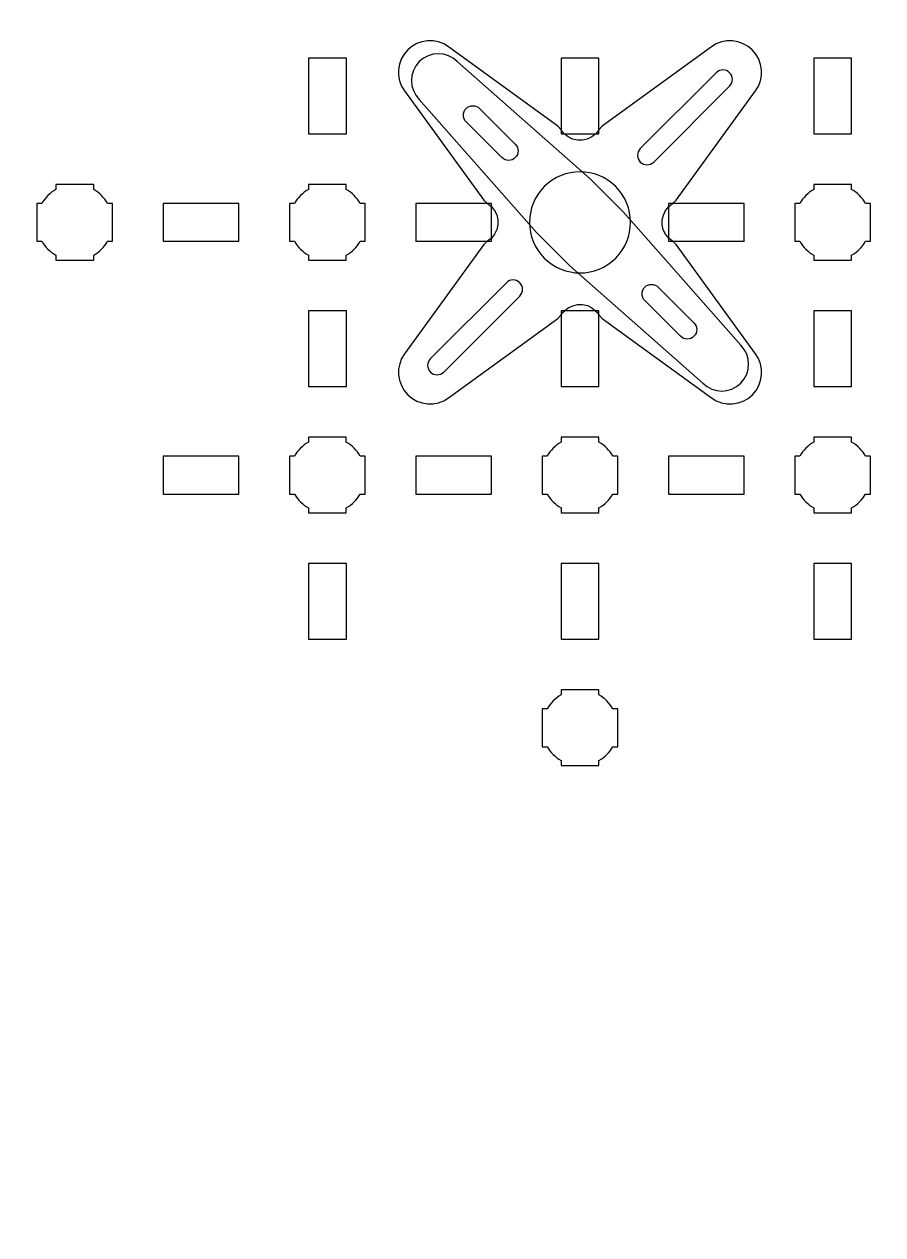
# Model space of a CAD drawing. Extents: x -592 to 382, y -405 to 108.
# Drawn here: x 81 to 149, y -228.6 to -132.8 of the extents above; entities that cross this region are included whole.
import ezdxf

# ---------------------------------------------------------------- set-up
doc = ezdxf.new("R2010")
doc.units = 0
doc.header["$MEASUREMENT"] = 0
doc.layers.add('LAYER_1', color=7, linetype='CONTINUOUS')

msp = doc.modelspace()

# ---------------------------------------------------------------- linework, layer by layer
at = {"layer": 'LAYER_1'}
msp.add_ellipse((125.0001, -148.4999), major_axis=(0, 256.5), ratio=1, dxfattribs=at)
at = {"layer": 'LAYER_1', "color": 5}
for points, knots in [([(114.5873, -134.5977), (114.5873, -134.5977), (123.2467, -140.8934), (123.2467, -140.8934), (123.2467, -140.8934), (123.2467, -140.8934), (123.5156, -141.1735), (123.5156, -141.1735), (123.5156, -141.1735), (123.5156, -141.1735), (123.7564, -141.4816), (123.7564, -141.4816), (123.7564, -141.4816), (123.7564, -141.4816), (124.0589, -141.728), (124.0589, -141.728), (124.0589, -141.728), (124.0589, -141.728), (124.4117, -141.9016), (124.4117, -141.9016), (124.4117, -141.9016), (124.4117, -141.9016), (124.8039, -141.9913), (124.8039, -141.9913), (124.8039, -141.9913), (124.8039, -141.9913), (125.196, -141.9912), (125.196, -141.9912), (125.196, -141.9912), (125.196, -141.9912), (125.5768, -141.9016), (125.5768, -141.9016), (125.5768, -141.9016), (125.5768, -141.9016), (125.9353, -141.7335), (125.9353, -141.7335), (125.9353, -141.7335), (125.9353, -141.7335), (126.2434, -141.4815), (126.2434, -141.4815), (126.2434, -141.4815), (126.2434, -141.4815), (126.4841, -141.1735), (126.4841, -141.1735), (126.4841, -141.1735), (126.4841, -141.1735), (126.7474, -140.8878), (126.7474, -140.8878), (126.7474, -140.8878), (126.7474, -140.8878), (135.4069, -134.6033), (135.4069, -134.6033), (135.4069, -134.6033), (135.4069, -134.6033), (135.7822, -134.3736), (135.7822, -134.3736), (135.7822, -134.3736), (135.7822, -134.3736), (136.191, -134.2225), (136.191, -134.2225), (136.191, -134.2225), (136.191, -134.2225), (136.6224, -134.1384), (136.6224, -134.1384), (136.6224, -134.1384), (136.6224, -134.1384), (137.0648, -134.1328), (137.0648, -134.1328), (137.0648, -134.1328), (137.0648, -134.1328), (137.5017, -134.2112), (137.5017, -134.2112), (137.5017, -134.2112), (137.5017, -134.2112), (137.9162, -134.3569), (137.9162, -134.3569), (137.9162, -134.3569), (137.9162, -134.3569), (138.3026, -134.5753), (138.3026, -134.5753), (138.3026, -134.5753), (138.3026, -134.5753), (138.6387, -134.8553), (138.6387, -134.8553), (138.6387, -134.8553), (138.6387, -134.8553), (138.9244, -135.197), (138.9244, -135.197), (138.9244, -135.197), (138.9244, -135.197), (139.1428, -135.5835), (139.1428, -135.5835), (139.1428, -135.5835), (139.1428, -135.5835), (139.2885, -135.9979), (139.2885, -135.9979), (139.2885, -135.9979), (139.2885, -135.9979), (139.3613, -136.4293), (139.3613, -136.4293), (139.3613, -136.4293), (139.3613, -136.4293), (139.3557, -136.8717), (139.3557, -136.8717), (139.3557, -136.8717), (139.3557, -136.8717), (139.2772, -137.3087), (139.2772, -137.3087), (139.2772, -137.3087), (139.2772, -137.3087), (139.1261, -137.7175), (139.1261, -137.7175), (139.1261, -137.7175), (139.1261, -137.7175), (138.8964, -138.0928), (138.8964, -138.0928), (138.8964, -138.0928), (138.8964, -138.0928), (132.6063, -146.7467), (132.6063, -146.7467), (132.6063, -146.7467), (132.6063, -146.7467), (132.3261, -147.0155), (132.3261, -147.0155), (132.3261, -147.0155), (132.3261, -147.0155), (132.0182, -147.2563), (132.0182, -147.2563), (132.0182, -147.2563), (132.0182, -147.2563), (131.7662, -147.5644), (131.7662, -147.5644), (131.7662, -147.5644), (131.7662, -147.5644), (131.5981, -147.9229), (131.5981, -147.9229), (131.5981, -147.9229), (131.5981, -147.9229), (131.5085, -148.3036), (131.5085, -148.3036), (131.5085, -148.3036), (131.5085, -148.3036), (131.5084, -148.6958), (131.5084, -148.6958), (131.5084, -148.6958), (131.5084, -148.6958), (131.5924, -149.0823), (131.5924, -149.0823), (131.5924, -149.0823), (131.5924, -149.0823), (131.7661, -149.4352), (131.7661, -149.4352), (131.7661, -149.4352), (131.7661, -149.4352), (132.0181, -149.7433), (132.0181, -149.7433), (132.0181, -149.7433), (132.0181, -149.7433), (132.3262, -149.9841), (132.3262, -149.9841), (132.3262, -149.9841), (132.3262, -149.9841), (132.6063, -150.2529), (132.6063, -150.2529), (132.6063, -150.2529), (132.6063, -150.2529), (138.8963, -158.9067), (138.8963, -158.9067), (138.8963, -158.9067), (138.8963, -158.9067), (139.1259, -159.2819), (139.1259, -159.2819), (139.1259, -159.2819), (139.1259, -159.2819), (139.2828, -159.6963), (139.2828, -159.6963), (139.2828, -159.6963), (139.2828, -159.6963), (139.3611, -160.1333), (139.3611, -160.1333), (139.3611, -160.1333), (139.3611, -160.1333), (139.3667, -160.5757), (139.3667, -160.5757), (139.3667, -160.5757), (139.3667, -160.5757), (139.294, -161.007), (139.294, -161.007), (139.294, -161.007), (139.294, -161.007), (139.1483, -161.4215), (139.1483, -161.4215), (139.1483, -161.4215), (139.1483, -161.4215), (138.9299, -161.808), (138.9299, -161.808), (138.9299, -161.808), (138.9299, -161.808), (138.6499, -162.1441), (138.6499, -162.1441), (138.6499, -162.1441), (138.6499, -162.1441), (138.3082, -162.4297), (138.3082, -162.4297), (138.3082, -162.4297), (138.3082, -162.4297), (137.9216, -162.6482), (137.9216, -162.6482), (137.9216, -162.6482), (137.9216, -162.6482), (137.5071, -162.7939), (137.5071, -162.7939), (137.5071, -162.7939), (137.5071, -162.7939), (137.0759, -162.8666), (137.0759, -162.8666), (137.0759, -162.8666), (137.0759, -162.8666), (136.6334, -162.861), (136.6334, -162.861), (136.6334, -162.861), (136.6334, -162.861), (136.1965, -162.7827), (136.1965, -162.7827), (136.1965, -162.7827), (136.1965, -162.7827), (135.782, -162.6258), (135.782, -162.6258), (135.782, -162.6258), (135.782, -162.6258), (135.4068, -162.3962), (135.4068, -162.3962), (135.4068, -162.3962), (135.4068, -162.3962), (126.7531, -156.1061), (126.7531, -156.1061), (126.7531, -156.1061), (126.7531, -156.1061), (126.4842, -155.8261), (126.4842, -155.8261), (126.4842, -155.8261), (126.4842, -155.8261), (126.2434, -155.518), (126.2434, -155.518), (126.2434, -155.518), (126.2434, -155.518), (125.9353, -155.266), (125.9353, -155.266), (125.9353, -155.266), (125.9353, -155.266), (125.5824, -155.0923), (125.5824, -155.0923), (125.5824, -155.0923), (125.5824, -155.0923), (125.1959, -155.0083), (125.1959, -155.0083), (125.1959, -155.0083), (125.1959, -155.0083), (124.8038, -155.0083), (124.8038, -155.0083), (124.8038, -155.0083), (124.8038, -155.0083), (124.423, -155.098), (124.423, -155.098), (124.423, -155.098), (124.423, -155.098), (124.0645, -155.266), (124.0645, -155.266), (124.0645, -155.266), (124.0645, -155.266), (123.7564, -155.5181), (123.7564, -155.5181), (123.7564, -155.5181), (123.7564, -155.5181), (123.5156, -155.8261), (123.5156, -155.8261), (123.5156, -155.8261), (123.5156, -155.8261), (123.2524, -156.1006), (123.2524, -156.1006), (123.2524, -156.1006), (123.2524, -156.1006), (114.593, -162.3962), (114.593, -162.3962), (114.593, -162.3962), (114.593, -162.3962), (114.2178, -162.6258), (114.2178, -162.6258), (114.2178, -162.6258), (114.2178, -162.6258), (113.8088, -162.7771), (113.8088, -162.7771), (113.8088, -162.7771), (113.8088, -162.7771), (113.3719, -162.8554), (113.3719, -162.8554), (113.3719, -162.8554), (113.3719, -162.8554), (112.9295, -162.8611), (112.9295, -162.8611), (112.9295, -162.8611), (112.9295, -162.8611), (112.4982, -162.7883), (112.4982, -162.7883), (112.4982, -162.7883), (112.4982, -162.7883), (112.0838, -162.6426), (112.0838, -162.6426), (112.0838, -162.6426), (112.0838, -162.6426), (111.6972, -162.4242), (111.6972, -162.4242), (111.6972, -162.4242), (111.6972, -162.4242), (111.3555, -162.1385), (111.3555, -162.1385), (111.3555, -162.1385), (111.3555, -162.1385), (111.0755, -161.8024), (111.0755, -161.8024), (111.0755, -161.8024), (111.0755, -161.8024), (110.8572, -161.416), (110.8572, -161.416), (110.8572, -161.416), (110.8572, -161.416), (110.7114, -161.0015), (110.7114, -161.0015), (110.7114, -161.0015), (110.7114, -161.0015), (110.633, -160.5646), (110.633, -160.5646), (110.633, -160.5646), (110.633, -160.5646), (110.6386, -160.1221), (110.6386, -160.1221), (110.6386, -160.1221), (110.6386, -160.1221), (110.7226, -159.6909), (110.7226, -159.6909), (110.7226, -159.6909), (110.7226, -159.6909), (110.8739, -159.2819), (110.8739, -159.2819), (110.8739, -159.2819), (110.8739, -159.2819), (111.1035, -158.9067), (111.1035, -158.9067), (111.1035, -158.9067), (111.1035, -158.9067), (117.3935, -150.2417), (117.3935, -150.2417), (117.3935, -150.2417), (117.3935, -150.2417), (117.6736, -149.9841), (117.6736, -149.9841), (117.6736, -149.9841), (117.6736, -149.9841), (117.9816, -149.7433), (117.9816, -149.7433), (117.9816, -149.7433), (117.9816, -149.7433), (118.2337, -149.4352), (118.2337, -149.4352), (118.2337, -149.4352), (118.2337, -149.4352), (118.4017, -149.0767), (118.4017, -149.0767), (118.4017, -149.0767), (118.4017, -149.0767), (118.4913, -148.6958), (118.4913, -148.6958), (118.4913, -148.6958), (118.4913, -148.6958), (118.4914, -148.3038), (118.4914, -148.3038), (118.4914, -148.3038), (118.4914, -148.3038), (118.4017, -147.9116), (118.4017, -147.9116), (118.4017, -147.9116), (118.4017, -147.9116), (118.2281, -147.5588), (118.2281, -147.5588), (118.2281, -147.5588), (118.2281, -147.5588), (117.9817, -147.2564), (117.9817, -147.2564), (117.9817, -147.2564), (117.9817, -147.2564), (117.6736, -147.0155), (117.6736, -147.0155), (117.6736, -147.0155), (117.6736, -147.0155), (117.3935, -146.7466), (117.3935, -146.7466), (117.3935, -146.7466), (117.3935, -146.7466), (111.0978, -138.0872), (111.0978, -138.0872), (111.0978, -138.0872), (111.0978, -138.0872), (110.8682, -137.712), (110.8682, -137.712), (110.8682, -137.712), (110.8682, -137.712), (110.7113, -137.2975), (110.7113, -137.2975), (110.7113, -137.2975), (110.7113, -137.2975), (110.633, -136.8606), (110.633, -136.8606), (110.633, -136.8606), (110.633, -136.8606), (110.6329, -136.4237), (110.6329, -136.4237), (110.6329, -136.4237), (110.6329, -136.4237), (110.7001, -135.9869), (110.7001, -135.9869), (110.7001, -135.9869), (110.7001, -135.9869), (110.8514, -135.578), (110.8514, -135.578), (110.8514, -135.578), (110.8514, -135.578), (111.0699, -135.1914), (111.0699, -135.1914), (111.0699, -135.1914), (111.0699, -135.1914), (111.3555, -134.8497), (111.3555, -134.8497), (111.3555, -134.8497), (111.3555, -134.8497), (111.6916, -134.5697), (111.6916, -134.5697), (111.6916, -134.5697), (111.6916, -134.5697), (112.0781, -134.3513), (112.0781, -134.3513), (112.0781, -134.3513), (112.0781, -134.3513), (112.487, -134.2), (112.487, -134.2), (112.487, -134.2), (112.487, -134.2), (112.9238, -134.1328), (112.9238, -134.1328), (112.9238, -134.1328), (112.9238, -134.1328), (113.3607, -134.1329), (113.3607, -134.1329), (113.3607, -134.1329), (113.3607, -134.1329), (113.7977, -134.2112), (113.7977, -134.2112), (113.7977, -134.2112), (113.7977, -134.2112), (114.2121, -134.3681), (114.2121, -134.3681), (114.2121, -134.3681), (114.2121, -134.3681), (114.5873, -134.5977), (114.5873, -134.5977)], [0, 0, 0, 0, 0.0086207, 0.0086207, 0.0086207, 0.0086207, 0.0172414, 0.0172414, 0.0172414, 0.0172414, 0.0258621, 0.0258621, 0.0258621, 0.0258621, 0.0344828, 0.0344828, 0.0344828, 0.0344828, 0.0431034, 0.0431034, 0.0431034, 0.0431034, 0.0517241, 0.0517241, 0.0517241, 0.0517241, 0.0603448, 0.0603448, 0.0603448, 0.0603448, 0.0689655, 0.0689655, 0.0689655, 0.0689655, 0.0775862, 0.0775862, 0.0775862, 0.0775862, 0.0862069, 0.0862069, 0.0862069, 0.0862069, 0.0948276, 0.0948276, 0.0948276, 0.0948276, 0.1034483, 0.1034483, 0.1034483, 0.1034483, 0.112069, 0.112069, 0.112069, 0.112069, 0.1206897, 0.1206897, 0.1206897, 0.1206897, 0.1293103, 0.1293103, 0.1293103, 0.1293103, 0.137931, 0.137931, 0.137931, 0.137931, 0.1465517, 0.1465517, 0.1465517, 0.1465517, 0.1551724, 0.1551724, 0.1551724, 0.1551724, 0.1637931, 0.1637931, 0.1637931, 0.1637931, 0.1724138, 0.1724138, 0.1724138, 0.1724138, 0.1810345, 0.1810345, 0.1810345, 0.1810345, 0.1896552, 0.1896552, 0.1896552, 0.1896552, 0.1982759, 0.1982759, 0.1982759, 0.1982759, 0.2068966, 0.2068966, 0.2068966, 0.2068966, 0.2155172, 0.2155172, 0.2155172, 0.2155172, 0.2241379, 0.2241379, 0.2241379, 0.2241379, 0.2327586, 0.2327586, 0.2327586, 0.2327586, 0.2413793, 0.2413793, 0.2413793, 0.2413793, 0.25, 0.25, 0.25, 0.25, 0.2586207, 0.2586207, 0.2586207, 0.2586207, 0.2672414, 0.2672414, 0.2672414, 0.2672414, 0.2758621, 0.2758621, 0.2758621, 0.2758621, 0.2844828, 0.2844828, 0.2844828, 0.2844828, 0.2931034, 0.2931034, 0.2931034, 0.2931034, 0.3017241, 0.3017241, 0.3017241, 0.3017241, 0.3103448, 0.3103448, 0.3103448, 0.3103448, 0.3189655, 0.3189655, 0.3189655, 0.3189655, 0.3275862, 0.3275862, 0.3275862, 0.3275862, 0.3362069, 0.3362069, 0.3362069, 0.3362069, 0.3448276, 0.3448276, 0.3448276, 0.3448276, 0.3534483, 0.3534483, 0.3534483, 0.3534483, 0.362069, 0.362069, 0.362069, 0.362069, 0.3706897, 0.3706897, 0.3706897, 0.3706897, 0.3793103, 0.3793103, 0.3793103, 0.3793103, 0.387931, 0.387931, 0.387931, 0.387931, 0.3965517, 0.3965517, 0.3965517, 0.3965517, 0.4051724, 0.4051724, 0.4051724, 0.4051724, 0.4137931, 0.4137931, 0.4137931, 0.4137931, 0.4224138, 0.4224138, 0.4224138, 0.4224138, 0.4310345, 0.4310345, 0.4310345, 0.4310345, 0.4396552, 0.4396552, 0.4396552, 0.4396552, 0.4482759, 0.4482759, 0.4482759, 0.4482759, 0.4568966, 0.4568966, 0.4568966, 0.4568966, 0.4655172, 0.4655172, 0.4655172, 0.4655172, 0.4741379, 0.4741379, 0.4741379, 0.4741379, 0.4827586, 0.4827586, 0.4827586, 0.4827586, 0.4913793, 0.4913793, 0.4913793, 0.4913793, 0.5, 0.5, 0.5, 0.5, 0.5086207, 0.5086207, 0.5086207, 0.5086207, 0.5172414, 0.5172414, 0.5172414, 0.5172414, 0.5258621, 0.5258621, 0.5258621, 0.5258621, 0.5344828, 0.5344828, 0.5344828, 0.5344828, 0.5431034, 0.5431034, 0.5431034, 0.5431034, 0.5517241, 0.5517241, 0.5517241, 0.5517241, 0.5603448, 0.5603448, 0.5603448, 0.5603448, 0.5689655, 0.5689655, 0.5689655, 0.5689655, 0.5775862, 0.5775862, 0.5775862, 0.5775862, 0.5862069, 0.5862069, 0.5862069, 0.5862069, 0.5948276, 0.5948276, 0.5948276, 0.5948276, 0.6034483, 0.6034483, 0.6034483, 0.6034483, 0.612069, 0.612069, 0.612069, 0.612069, 0.6206897, 0.6206897, 0.6206897, 0.6206897, 0.6293103, 0.6293103, 0.6293103, 0.6293103, 0.637931, 0.637931, 0.637931, 0.637931, 0.6465517, 0.6465517, 0.6465517, 0.6465517, 0.6551724, 0.6551724, 0.6551724, 0.6551724, 0.6637931, 0.6637931, 0.6637931, 0.6637931, 0.6724138, 0.6724138, 0.6724138, 0.6724138, 0.6810345, 0.6810345, 0.6810345, 0.6810345, 0.6896552, 0.6896552, 0.6896552, 0.6896552, 0.6982759, 0.6982759, 0.6982759, 0.6982759, 0.7068966, 0.7068966, 0.7068966, 0.7068966, 0.7155172, 0.7155172, 0.7155172, 0.7155172, 0.7241379, 0.7241379, 0.7241379, 0.7241379, 0.7327586, 0.7327586, 0.7327586, 0.7327586, 0.7413793, 0.7413793, 0.7413793, 0.7413793, 0.75, 0.75, 0.75, 0.75, 0.7586207, 0.7586207, 0.7586207, 0.7586207, 0.7672414, 0.7672414, 0.7672414, 0.7672414, 0.7758621, 0.7758621, 0.7758621, 0.7758621, 0.7844828, 0.7844828, 0.7844828, 0.7844828, 0.7931034, 0.7931034, 0.7931034, 0.7931034, 0.8017241, 0.8017241, 0.8017241, 0.8017241, 0.8103448, 0.8103448, 0.8103448, 0.8103448, 0.8189655, 0.8189655, 0.8189655, 0.8189655, 0.8275862, 0.8275862, 0.8275862, 0.8275862, 0.8362069, 0.8362069, 0.8362069, 0.8362069, 0.8448276, 0.8448276, 0.8448276, 0.8448276, 0.8534483, 0.8534483, 0.8534483, 0.8534483, 0.862069, 0.862069, 0.862069, 0.862069, 0.8706897, 0.8706897, 0.8706897, 0.8706897, 0.8793103, 0.8793103, 0.8793103, 0.8793103, 0.887931, 0.887931, 0.887931, 0.887931, 0.8965517, 0.8965517, 0.8965517, 0.8965517, 0.9051724, 0.9051724, 0.9051724, 0.9051724, 0.9137931, 0.9137931, 0.9137931, 0.9137931, 0.9224138, 0.9224138, 0.9224138, 0.9224138, 0.9310345, 0.9310345, 0.9310345, 0.9310345, 0.9396552, 0.9396552, 0.9396552, 0.9396552, 0.9482759, 0.9482759, 0.9482759, 0.9482759, 0.9568966, 0.9568966, 0.9568966, 0.9568966, 0.9655172, 0.9655172, 0.9655172, 0.9655172, 0.9741379, 0.9741379, 0.9741379, 0.9741379, 0.9827586, 0.9827586, 0.9827586, 0.9827586, 0.9913793, 0.9913793, 0.9913793, 0.9913793, 1, 1, 1, 1]), ([(124.2044, -151.9468), (124.2044, -151.9468), (121.5528, -149.2952), (121.5528, -149.2952), (121.5528, -149.2952), (121.5528, -149.2952), (112.272, -138.777), (112.272, -138.777), (112.272, -138.777), (111.4444, -137.9494), (111.4444, -136.5994), (112.272, -135.7718), (112.272, -135.7718), (113.0996, -134.9442), (114.4496, -134.9442), (115.2772, -135.7718), (115.2772, -135.7718), (115.2772, -135.7718), (125.7954, -145.0526), (125.7954, -145.0526), (125.7954, -145.0526), (125.7954, -145.0526), (128.447, -147.7042), (128.447, -147.7042), (128.447, -147.7042), (128.447, -147.7042), (137.7278, -158.2224), (137.7278, -158.2224), (137.7278, -158.2224), (138.5554, -159.05), (138.5554, -160.4), (137.7278, -161.2276), (137.7278, -161.2276), (136.9002, -162.0552), (135.5502, -162.0552), (134.7226, -161.2276), (134.7226, -161.2276), (134.7226, -161.2276), (124.2044, -151.9468), (124.2044, -151.9468)], [0, 0, 0, 0, 0.1, 0.1, 0.1, 0.1, 0.2, 0.2, 0.2, 0.2, 0.3, 0.3, 0.3, 0.3, 0.4, 0.4, 0.4, 0.4, 0.5, 0.5, 0.5, 0.5, 0.6, 0.6, 0.6, 0.6, 0.7, 0.7, 0.7, 0.7, 0.8, 0.8, 0.8, 0.8, 0.9, 0.9, 0.9, 0.9, 1, 1, 1, 1])]:
    msp.add_open_spline(points, degree=3, knots=knots, dxfattribs=at)
at = {"layer": 'LAYER_1'}
for points, knots in [([(103.5002, -135.4992), (103.5002, -135.4992), (106.5002, -135.4992), (106.5002, -135.4992), (106.5002, -135.4992), (106.5002, -135.4992), (106.5002, -141.4993), (106.5002, -141.4993), (106.5002, -141.4993), (106.5002, -141.4993), (103.5002, -141.4993), (103.5002, -141.4993), (103.5002, -141.4993), (103.5002, -141.4993), (103.5002, -135.4992), (103.5002, -135.4992)], [0, 0, 0, 0, 0.25, 0.25, 0.25, 0.25, 0.5, 0.5, 0.5, 0.5, 0.75, 0.75, 0.75, 0.75, 1, 1, 1, 1]), ([(123.4995, -135.4992), (123.4995, -135.4992), (126.4995, -135.4992), (126.4995, -135.4992), (126.4995, -135.4992), (126.4995, -135.4992), (126.4995, -141.4993), (126.4995, -141.4993), (126.4995, -141.4993), (126.4995, -141.4993), (123.4995, -141.4993), (123.4995, -141.4993), (123.4995, -141.4993), (123.4995, -141.4993), (123.4995, -135.4992), (123.4995, -135.4992)], [0, 0, 0, 0, 0.25, 0.25, 0.25, 0.25, 0.5, 0.5, 0.5, 0.5, 0.75, 0.75, 0.75, 0.75, 1, 1, 1, 1]), ([(143.5005, -135.4992), (143.5005, -135.4992), (146.5006, -135.4992), (146.5006, -135.4992), (146.5006, -135.4992), (146.5006, -135.4992), (146.5006, -141.4993), (146.5006, -141.4993), (146.5006, -141.4993), (146.5006, -141.4993), (143.5005, -141.4993), (143.5005, -141.4993), (143.5005, -141.4993), (143.5005, -141.4993), (143.5005, -135.4992), (143.5005, -135.4992)], [0, 0, 0, 0, 0.25, 0.25, 0.25, 0.25, 0.5, 0.5, 0.5, 0.5, 0.75, 0.75, 0.75, 0.75, 1, 1, 1, 1]), ([(130.8336, -143.7267), (130.5408, -144.0195), (130.0658, -144.0195), (129.773, -143.7267), (129.773, -143.7267), (129.4802, -143.4338), (129.4802, -142.9588), (129.773, -142.666), (129.773, -142.666), (129.773, -142.666), (135.7834, -136.6556), (135.7834, -136.6556), (135.7834, -136.6556), (136.0762, -136.3628), (136.5512, -136.3628), (136.8441, -136.6556), (136.8441, -136.6556), (137.1369, -136.9484), (137.1369, -137.4234), (136.8441, -137.7163), (136.8441, -137.7163), (136.8441, -137.7163), (130.8336, -143.7267), (130.8336, -143.7267)], [0, 0, 0, 0, 0.1666667, 0.1666667, 0.1666667, 0.1666667, 0.3333333, 0.3333333, 0.3333333, 0.3333333, 0.5, 0.5, 0.5, 0.5, 0.6666667, 0.6666667, 0.6666667, 0.6666667, 0.8333333, 0.8333333, 0.8333333, 0.8333333, 1, 1, 1, 1]), ([(117.045, -139.4841), (116.7522, -139.1913), (116.2771, -139.1913), (115.9843, -139.4841), (115.9843, -139.4841), (115.6915, -139.7769), (115.6915, -140.2519), (115.9843, -140.5447), (115.9843, -140.5447), (115.9843, -140.5447), (118.8128, -143.3732), (118.8128, -143.3732), (118.8128, -143.3732), (119.1056, -143.666), (119.5806, -143.666), (119.8734, -143.3732), (119.8734, -143.3732), (120.1662, -143.0804), (120.1662, -142.6053), (119.8734, -142.3125), (119.8734, -142.3125), (119.8734, -142.3125), (117.045, -139.4841), (117.045, -139.4841)], [0, 0, 0, 0, 0.1666667, 0.1666667, 0.1666667, 0.1666667, 0.3333333, 0.3333333, 0.3333333, 0.3333333, 0.5, 0.5, 0.5, 0.5, 0.6666667, 0.6666667, 0.6666667, 0.6666667, 0.8333333, 0.8333333, 0.8333333, 0.8333333, 1, 1, 1, 1]), ([(122.1715, -145.6713), (123.7333, -144.1094), (126.2665, -144.1094), (127.8283, -145.6713), (127.8283, -145.6713), (129.3902, -147.2331), (129.3902, -149.7663), (127.8283, -151.3281), (127.8283, -151.3281), (126.2665, -152.89), (123.7333, -152.89), (122.1715, -151.3281), (122.1715, -151.3281), (120.6096, -149.7663), (120.6096, -147.2331), (122.1715, -145.6713)], [0, 0, 0, 0, 0.25, 0.25, 0.25, 0.25, 0.5, 0.5, 0.5, 0.5, 0.75, 0.75, 0.75, 0.75, 1, 1, 1, 1]), ([(81.9999, -146.9991), (81.9999, -146.9991), (82.4019, -146.9991), (82.4019, -146.9991), (82.4019, -146.9991), (82.6652, -146.5439), (83.0448, -146.1646), (83.4999, -145.9013), (83.4999, -145.9013), (83.4999, -145.9013), (83.4999, -145.4991), (83.4999, -145.4991), (83.4999, -145.4991), (83.4999, -145.4991), (86.4999, -145.4991), (86.4999, -145.4991), (86.4999, -145.4991), (86.4999, -145.4991), (86.4999, -145.901), (86.4999, -145.901), (86.4999, -145.901), (86.9552, -146.1643), (87.3351, -146.5438), (87.5987, -146.9991), (87.5987, -146.9991), (87.5987, -146.9991), (87.9999, -146.9991), (87.9999, -146.9991), (87.9999, -146.9991), (87.9999, -146.9991), (87.9999, -148.4533), (87.9999, -148.4533), (87.9999, -148.4533), (87.9999, -148.4533), (88.0005, -148.4998), (88.0005, -148.4998), (88.0005, -148.4998), (88.0005, -148.4998), (87.9999, -148.5462), (87.9999, -148.5462), (87.9999, -148.5462), (87.9999, -148.5462), (87.9999, -149.9991), (87.9999, -149.9991), (87.9999, -149.9991), (87.9999, -149.9991), (87.5992, -149.9991), (87.5992, -149.9991), (87.5992, -149.9991), (87.3357, -150.4548), (86.9557, -150.8349), (86.4999, -151.0985), (86.4999, -151.0985), (86.4999, -151.0985), (86.4999, -151.4991), (86.4999, -151.4991), (86.4999, -151.4991), (86.4999, -151.4991), (85.0671, -151.4991), (85.0671, -151.4991), (85.0671, -151.4991), (85.0671, -151.4991), (85.0004, -151.4999), (85.0004, -151.4999), (85.0004, -151.4999), (85.0004, -151.4999), (84.9336, -151.4991), (84.9336, -151.4991), (84.9336, -151.4991), (84.9336, -151.4991), (83.4999, -151.4991), (83.4999, -151.4991), (83.4999, -151.4991), (83.4999, -151.4991), (83.4999, -151.0981), (83.4999, -151.0981), (83.4999, -151.0981), (83.0445, -150.8345), (82.6647, -150.4546), (82.4014, -149.9991), (82.4014, -149.9991), (82.4014, -149.9991), (81.9999, -149.9991), (81.9999, -149.9991), (81.9999, -149.9991), (81.9999, -149.9991), (81.9999, -146.9991), (81.9999, -146.9991)], [0, 0, 0, 0, 0.0454545, 0.0454545, 0.0454545, 0.0454545, 0.0909091, 0.0909091, 0.0909091, 0.0909091, 0.1363636, 0.1363636, 0.1363636, 0.1363636, 0.1818182, 0.1818182, 0.1818182, 0.1818182, 0.2272727, 0.2272727, 0.2272727, 0.2272727, 0.2727273, 0.2727273, 0.2727273, 0.2727273, 0.3181818, 0.3181818, 0.3181818, 0.3181818, 0.3636364, 0.3636364, 0.3636364, 0.3636364, 0.4090909, 0.4090909, 0.4090909, 0.4090909, 0.4545455, 0.4545455, 0.4545455, 0.4545455, 0.5, 0.5, 0.5, 0.5, 0.5454545, 0.5454545, 0.5454545, 0.5454545, 0.5909091, 0.5909091, 0.5909091, 0.5909091, 0.6363636, 0.6363636, 0.6363636, 0.6363636, 0.6818182, 0.6818182, 0.6818182, 0.6818182, 0.7272727, 0.7272727, 0.7272727, 0.7272727, 0.7727273, 0.7727273, 0.7727273, 0.7727273, 0.8181818, 0.8181818, 0.8181818, 0.8181818, 0.8636364, 0.8636364, 0.8636364, 0.8636364, 0.9090909, 0.9090909, 0.9090909, 0.9090909, 0.9545455, 0.9545455, 0.9545455, 0.9545455, 1, 1, 1, 1]), ([(101.9999, -146.9991), (101.9999, -146.9991), (102.4019, -146.9991), (102.4019, -146.9991), (102.4019, -146.9991), (102.6652, -146.5439), (103.0448, -146.1646), (103.4999, -145.9013), (103.4999, -145.9013), (103.4999, -145.9013), (103.4999, -145.4991), (103.4999, -145.4991), (103.4999, -145.4991), (103.4999, -145.4991), (106.4999, -145.4991), (106.4999, -145.4991), (106.4999, -145.4991), (106.4999, -145.4991), (106.4999, -145.901), (106.4999, -145.901), (106.4999, -145.901), (106.9552, -146.1643), (107.3351, -146.5438), (107.5987, -146.9991), (107.5987, -146.9991), (107.5987, -146.9991), (107.9999, -146.9991), (107.9999, -146.9991), (107.9999, -146.9991), (107.9999, -146.9991), (107.9999, -148.4533), (107.9999, -148.4533), (107.9999, -148.4533), (107.9999, -148.4533), (108.0005, -148.4998), (108.0005, -148.4998), (108.0005, -148.4998), (108.0005, -148.4998), (107.9999, -148.5462), (107.9999, -148.5462), (107.9999, -148.5462), (107.9999, -148.5462), (107.9999, -149.9991), (107.9999, -149.9991), (107.9999, -149.9991), (107.9999, -149.9991), (107.5992, -149.9991), (107.5992, -149.9991), (107.5992, -149.9991), (107.3357, -150.4548), (106.9557, -150.8349), (106.4999, -151.0985), (106.4999, -151.0985), (106.4999, -151.0985), (106.4999, -151.4991), (106.4999, -151.4991), (106.4999, -151.4991), (106.4999, -151.4991), (105.0671, -151.4991), (105.0671, -151.4991), (105.0671, -151.4991), (105.0671, -151.4991), (105.0004, -151.4999), (105.0004, -151.4999), (105.0004, -151.4999), (105.0004, -151.4999), (104.9336, -151.4991), (104.9336, -151.4991), (104.9336, -151.4991), (104.9336, -151.4991), (103.4999, -151.4991), (103.4999, -151.4991), (103.4999, -151.4991), (103.4999, -151.4991), (103.4999, -151.0981), (103.4999, -151.0981), (103.4999, -151.0981), (103.0445, -150.8345), (102.6647, -150.4546), (102.4014, -149.9991), (102.4014, -149.9991), (102.4014, -149.9991), (101.9999, -149.9991), (101.9999, -149.9991), (101.9999, -149.9991), (101.9999, -149.9991), (101.9999, -146.9991), (101.9999, -146.9991)], [0, 0, 0, 0, 0.0454545, 0.0454545, 0.0454545, 0.0454545, 0.0909091, 0.0909091, 0.0909091, 0.0909091, 0.1363636, 0.1363636, 0.1363636, 0.1363636, 0.1818182, 0.1818182, 0.1818182, 0.1818182, 0.2272727, 0.2272727, 0.2272727, 0.2272727, 0.2727273, 0.2727273, 0.2727273, 0.2727273, 0.3181818, 0.3181818, 0.3181818, 0.3181818, 0.3636364, 0.3636364, 0.3636364, 0.3636364, 0.4090909, 0.4090909, 0.4090909, 0.4090909, 0.4545455, 0.4545455, 0.4545455, 0.4545455, 0.5, 0.5, 0.5, 0.5, 0.5454545, 0.5454545, 0.5454545, 0.5454545, 0.5909091, 0.5909091, 0.5909091, 0.5909091, 0.6363636, 0.6363636, 0.6363636, 0.6363636, 0.6818182, 0.6818182, 0.6818182, 0.6818182, 0.7272727, 0.7272727, 0.7272727, 0.7272727, 0.7727273, 0.7727273, 0.7727273, 0.7727273, 0.8181818, 0.8181818, 0.8181818, 0.8181818, 0.8636364, 0.8636364, 0.8636364, 0.8636364, 0.9090909, 0.9090909, 0.9090909, 0.9090909, 0.9545455, 0.9545455, 0.9545455, 0.9545455, 1, 1, 1, 1]), ([(141.9999, -146.9991), (141.9999, -146.9991), (142.4019, -146.9991), (142.4019, -146.9991), (142.4019, -146.9991), (142.6652, -146.5439), (143.0448, -146.1646), (143.4999, -145.9013), (143.4999, -145.9013), (143.4999, -145.9013), (143.4999, -145.4991), (143.4999, -145.4991), (143.4999, -145.4991), (143.4999, -145.4991), (146.4999, -145.4991), (146.4999, -145.4991), (146.4999, -145.4991), (146.4999, -145.4991), (146.4999, -145.901), (146.4999, -145.901), (146.4999, -145.901), (146.9552, -146.1643), (147.3351, -146.5438), (147.5987, -146.9991), (147.5987, -146.9991), (147.5987, -146.9991), (147.9999, -146.9991), (147.9999, -146.9991), (147.9999, -146.9991), (147.9999, -146.9991), (147.9999, -148.4533), (147.9999, -148.4533), (147.9999, -148.4533), (147.9999, -148.4533), (148.0005, -148.4998), (148.0005, -148.4998), (148.0005, -148.4998), (148.0005, -148.4998), (147.9999, -148.5462), (147.9999, -148.5462), (147.9999, -148.5462), (147.9999, -148.5462), (147.9999, -149.9991), (147.9999, -149.9991), (147.9999, -149.9991), (147.9999, -149.9991), (147.5992, -149.9991), (147.5992, -149.9991), (147.5992, -149.9991), (147.3357, -150.4548), (146.9557, -150.8349), (146.4999, -151.0985), (146.4999, -151.0985), (146.4999, -151.0985), (146.4999, -151.4991), (146.4999, -151.4991), (146.4999, -151.4991), (146.4999, -151.4991), (145.0671, -151.4991), (145.0671, -151.4991), (145.0671, -151.4991), (145.0671, -151.4991), (145.0004, -151.4999), (145.0004, -151.4999), (145.0004, -151.4999), (145.0004, -151.4999), (144.9336, -151.4991), (144.9336, -151.4991), (144.9336, -151.4991), (144.9336, -151.4991), (143.4999, -151.4991), (143.4999, -151.4991), (143.4999, -151.4991), (143.4999, -151.4991), (143.4999, -151.0981), (143.4999, -151.0981), (143.4999, -151.0981), (143.0445, -150.8345), (142.6647, -150.4546), (142.4014, -149.9991), (142.4014, -149.9991), (142.4014, -149.9991), (141.9999, -149.9991), (141.9999, -149.9991), (141.9999, -149.9991), (141.9999, -149.9991), (141.9999, -146.9991), (141.9999, -146.9991)], [0, 0, 0, 0, 0.0454545, 0.0454545, 0.0454545, 0.0454545, 0.0909091, 0.0909091, 0.0909091, 0.0909091, 0.1363636, 0.1363636, 0.1363636, 0.1363636, 0.1818182, 0.1818182, 0.1818182, 0.1818182, 0.2272727, 0.2272727, 0.2272727, 0.2272727, 0.2727273, 0.2727273, 0.2727273, 0.2727273, 0.3181818, 0.3181818, 0.3181818, 0.3181818, 0.3636364, 0.3636364, 0.3636364, 0.3636364, 0.4090909, 0.4090909, 0.4090909, 0.4090909, 0.4545455, 0.4545455, 0.4545455, 0.4545455, 0.5, 0.5, 0.5, 0.5, 0.5454545, 0.5454545, 0.5454545, 0.5454545, 0.5909091, 0.5909091, 0.5909091, 0.5909091, 0.6363636, 0.6363636, 0.6363636, 0.6363636, 0.6818182, 0.6818182, 0.6818182, 0.6818182, 0.7272727, 0.7272727, 0.7272727, 0.7272727, 0.7727273, 0.7727273, 0.7727273, 0.7727273, 0.8181818, 0.8181818, 0.8181818, 0.8181818, 0.8636364, 0.8636364, 0.8636364, 0.8636364, 0.9090909, 0.9090909, 0.9090909, 0.9090909, 0.9545455, 0.9545455, 0.9545455, 0.9545455, 1, 1, 1, 1]), ([(92.0004, -146.9987), (92.0004, -146.9987), (98.0004, -146.9987), (98.0004, -146.9987), (98.0004, -146.9987), (98.0004, -146.9987), (98.0004, -149.9987), (98.0004, -149.9987), (98.0004, -149.9987), (98.0004, -149.9987), (92.0004, -149.9987), (92.0004, -149.9987), (92.0004, -149.9987), (92.0004, -149.9987), (92.0004, -146.9987), (92.0004, -146.9987)], [0, 0, 0, 0, 0.25, 0.25, 0.25, 0.25, 0.5, 0.5, 0.5, 0.5, 0.75, 0.75, 0.75, 0.75, 1, 1, 1, 1]), ([(112, -146.9987), (112, -146.9987), (118.0001, -146.9987), (118.0001, -146.9987), (118.0001, -146.9987), (118.0001, -146.9987), (118.0001, -149.9987), (118.0001, -149.9987), (118.0001, -149.9987), (118.0001, -149.9987), (112, -149.9987), (112, -149.9987), (112, -149.9987), (112, -149.9987), (112, -146.9987), (112, -146.9987)], [0, 0, 0, 0, 0.25, 0.25, 0.25, 0.25, 0.5, 0.5, 0.5, 0.5, 0.75, 0.75, 0.75, 0.75, 1, 1, 1, 1]), ([(132.0007, -146.9987), (132.0007, -146.9987), (138.0007, -146.9987), (138.0007, -146.9987), (138.0007, -146.9987), (138.0007, -146.9987), (138.0007, -149.9987), (138.0007, -149.9987), (138.0007, -149.9987), (138.0007, -149.9987), (132.0007, -149.9987), (132.0007, -149.9987), (132.0007, -149.9987), (132.0007, -149.9987), (132.0007, -146.9987), (132.0007, -146.9987)], [0, 0, 0, 0, 0.25, 0.25, 0.25, 0.25, 0.5, 0.5, 0.5, 0.5, 0.75, 0.75, 0.75, 0.75, 1, 1, 1, 1]), ([(114.2166, -160.3437), (113.9238, -160.6366), (113.4487, -160.6366), (113.1559, -160.3437), (113.1559, -160.3437), (112.8631, -160.0509), (112.8631, -159.5759), (113.1559, -159.2831), (113.1559, -159.2831), (113.1559, -159.2831), (119.1663, -153.2727), (119.1663, -153.2727), (119.1663, -153.2727), (119.4591, -152.9799), (119.9342, -152.9799), (120.227, -153.2727), (120.227, -153.2727), (120.5198, -153.5655), (120.5198, -154.0405), (120.227, -154.3333), (120.227, -154.3333), (120.227, -154.3333), (114.2166, -160.3437), (114.2166, -160.3437)], [0, 0, 0, 0, 0.1666667, 0.1666667, 0.1666667, 0.1666667, 0.3333333, 0.3333333, 0.3333333, 0.3333333, 0.5, 0.5, 0.5, 0.5, 0.6666667, 0.6666667, 0.6666667, 0.6666667, 0.8333333, 0.8333333, 0.8333333, 0.8333333, 1, 1, 1, 1]), ([(131.1871, -153.6262), (130.8942, -153.3333), (130.4192, -153.3333), (130.1264, -153.6262), (130.1264, -153.6262), (129.8336, -153.919), (129.8336, -154.394), (130.1264, -154.6868), (130.1264, -154.6868), (130.1264, -154.6868), (132.9548, -157.5152), (132.9548, -157.5152), (132.9548, -157.5152), (133.2476, -157.8081), (133.7227, -157.8081), (134.0155, -157.5152), (134.0155, -157.5152), (134.3083, -157.2224), (134.3083, -156.7474), (134.0155, -156.4546), (134.0155, -156.4546), (134.0155, -156.4546), (131.1871, -153.6262), (131.1871, -153.6262)], [0, 0, 0, 0, 0.1666667, 0.1666667, 0.1666667, 0.1666667, 0.3333333, 0.3333333, 0.3333333, 0.3333333, 0.5, 0.5, 0.5, 0.5, 0.6666667, 0.6666667, 0.6666667, 0.6666667, 0.8333333, 0.8333333, 0.8333333, 0.8333333, 1, 1, 1, 1]), ([(103.5002, -155.4999), (103.5002, -155.4999), (106.5002, -155.4999), (106.5002, -155.4999), (106.5002, -155.4999), (106.5002, -155.4999), (106.5002, -161.4999), (106.5002, -161.4999), (106.5002, -161.4999), (106.5002, -161.4999), (103.5002, -161.4999), (103.5002, -161.4999), (103.5002, -161.4999), (103.5002, -161.4999), (103.5002, -155.4999), (103.5002, -155.4999)], [0, 0, 0, 0, 0.25, 0.25, 0.25, 0.25, 0.5, 0.5, 0.5, 0.5, 0.75, 0.75, 0.75, 0.75, 1, 1, 1, 1]), ([(123.4995, -155.4999), (123.4995, -155.4999), (126.4995, -155.4999), (126.4995, -155.4999), (126.4995, -155.4999), (126.4995, -155.4999), (126.4995, -161.4999), (126.4995, -161.4999), (126.4995, -161.4999), (126.4995, -161.4999), (123.4995, -161.4999), (123.4995, -161.4999), (123.4995, -161.4999), (123.4995, -161.4999), (123.4995, -155.4999), (123.4995, -155.4999)], [0, 0, 0, 0, 0.25, 0.25, 0.25, 0.25, 0.5, 0.5, 0.5, 0.5, 0.75, 0.75, 0.75, 0.75, 1, 1, 1, 1]), ([(143.5005, -155.4999), (143.5005, -155.4999), (146.5006, -155.4999), (146.5006, -155.4999), (146.5006, -155.4999), (146.5006, -155.4999), (146.5006, -161.4999), (146.5006, -161.4999), (146.5006, -161.4999), (146.5006, -161.4999), (143.5005, -161.4999), (143.5005, -161.4999), (143.5005, -161.4999), (143.5005, -161.4999), (143.5005, -155.4999), (143.5005, -155.4999)], [0, 0, 0, 0, 0.25, 0.25, 0.25, 0.25, 0.5, 0.5, 0.5, 0.5, 0.75, 0.75, 0.75, 0.75, 1, 1, 1, 1]), ([(101.9999, -166.9991), (101.9999, -166.9991), (102.4019, -166.9991), (102.4019, -166.9991), (102.4019, -166.9991), (102.6652, -166.5439), (103.0448, -166.1646), (103.4999, -165.9013), (103.4999, -165.9013), (103.4999, -165.9013), (103.4999, -165.4991), (103.4999, -165.4991), (103.4999, -165.4991), (103.4999, -165.4991), (106.4999, -165.4991), (106.4999, -165.4991), (106.4999, -165.4991), (106.4999, -165.4991), (106.4999, -165.901), (106.4999, -165.901), (106.4999, -165.901), (106.9552, -166.1643), (107.3351, -166.5438), (107.5987, -166.9991), (107.5987, -166.9991), (107.5987, -166.9991), (107.9999, -166.9991), (107.9999, -166.9991), (107.9999, -166.9991), (107.9999, -166.9991), (107.9999, -168.4533), (107.9999, -168.4533), (107.9999, -168.4533), (107.9999, -168.4533), (108.0005, -168.4998), (108.0005, -168.4998), (108.0005, -168.4998), (108.0005, -168.4998), (107.9999, -168.5462), (107.9999, -168.5462), (107.9999, -168.5462), (107.9999, -168.5462), (107.9999, -169.9991), (107.9999, -169.9991), (107.9999, -169.9991), (107.9999, -169.9991), (107.5992, -169.9991), (107.5992, -169.9991), (107.5992, -169.9991), (107.3357, -170.4548), (106.9557, -170.8349), (106.4999, -171.0985), (106.4999, -171.0985), (106.4999, -171.0985), (106.4999, -171.4991), (106.4999, -171.4991), (106.4999, -171.4991), (106.4999, -171.4991), (105.0671, -171.4991), (105.0671, -171.4991), (105.0671, -171.4991), (105.0671, -171.4991), (105.0004, -171.4999), (105.0004, -171.4999), (105.0004, -171.4999), (105.0004, -171.4999), (104.9336, -171.4991), (104.9336, -171.4991), (104.9336, -171.4991), (104.9336, -171.4991), (103.4999, -171.4991), (103.4999, -171.4991), (103.4999, -171.4991), (103.4999, -171.4991), (103.4999, -171.0981), (103.4999, -171.0981), (103.4999, -171.0981), (103.0445, -170.8345), (102.6647, -170.4546), (102.4014, -169.9991), (102.4014, -169.9991), (102.4014, -169.9991), (101.9999, -169.9991), (101.9999, -169.9991), (101.9999, -169.9991), (101.9999, -169.9991), (101.9999, -166.9991), (101.9999, -166.9991)], [0, 0, 0, 0, 0.0454545, 0.0454545, 0.0454545, 0.0454545, 0.0909091, 0.0909091, 0.0909091, 0.0909091, 0.1363636, 0.1363636, 0.1363636, 0.1363636, 0.1818182, 0.1818182, 0.1818182, 0.1818182, 0.2272727, 0.2272727, 0.2272727, 0.2272727, 0.2727273, 0.2727273, 0.2727273, 0.2727273, 0.3181818, 0.3181818, 0.3181818, 0.3181818, 0.3636364, 0.3636364, 0.3636364, 0.3636364, 0.4090909, 0.4090909, 0.4090909, 0.4090909, 0.4545455, 0.4545455, 0.4545455, 0.4545455, 0.5, 0.5, 0.5, 0.5, 0.5454545, 0.5454545, 0.5454545, 0.5454545, 0.5909091, 0.5909091, 0.5909091, 0.5909091, 0.6363636, 0.6363636, 0.6363636, 0.6363636, 0.6818182, 0.6818182, 0.6818182, 0.6818182, 0.7272727, 0.7272727, 0.7272727, 0.7272727, 0.7727273, 0.7727273, 0.7727273, 0.7727273, 0.8181818, 0.8181818, 0.8181818, 0.8181818, 0.8636364, 0.8636364, 0.8636364, 0.8636364, 0.9090909, 0.9090909, 0.9090909, 0.9090909, 0.9545455, 0.9545455, 0.9545455, 0.9545455, 1, 1, 1, 1]), ([(121.9999, -166.9991), (121.9999, -166.9991), (122.4019, -166.9991), (122.4019, -166.9991), (122.4019, -166.9991), (122.6652, -166.5439), (123.0448, -166.1646), (123.4999, -165.9013), (123.4999, -165.9013), (123.4999, -165.9013), (123.4999, -165.4991), (123.4999, -165.4991), (123.4999, -165.4991), (123.4999, -165.4991), (126.4999, -165.4991), (126.4999, -165.4991), (126.4999, -165.4991), (126.4999, -165.4991), (126.4999, -165.901), (126.4999, -165.901), (126.4999, -165.901), (126.9552, -166.1643), (127.3351, -166.5438), (127.5987, -166.9991), (127.5987, -166.9991), (127.5987, -166.9991), (127.9999, -166.9991), (127.9999, -166.9991), (127.9999, -166.9991), (127.9999, -166.9991), (127.9999, -168.4533), (127.9999, -168.4533), (127.9999, -168.4533), (127.9999, -168.4533), (128.0005, -168.4998), (128.0005, -168.4998), (128.0005, -168.4998), (128.0005, -168.4998), (127.9999, -168.5462), (127.9999, -168.5462), (127.9999, -168.5462), (127.9999, -168.5462), (127.9999, -169.9991), (127.9999, -169.9991), (127.9999, -169.9991), (127.9999, -169.9991), (127.5992, -169.9991), (127.5992, -169.9991), (127.5992, -169.9991), (127.3357, -170.4548), (126.9557, -170.8349), (126.4999, -171.0985), (126.4999, -171.0985), (126.4999, -171.0985), (126.4999, -171.4991), (126.4999, -171.4991), (126.4999, -171.4991), (126.4999, -171.4991), (125.0671, -171.4991), (125.0671, -171.4991), (125.0671, -171.4991), (125.0671, -171.4991), (125.0004, -171.4999), (125.0004, -171.4999), (125.0004, -171.4999), (125.0004, -171.4999), (124.9336, -171.4991), (124.9336, -171.4991), (124.9336, -171.4991), (124.9336, -171.4991), (123.4999, -171.4991), (123.4999, -171.4991), (123.4999, -171.4991), (123.4999, -171.4991), (123.4999, -171.0981), (123.4999, -171.0981), (123.4999, -171.0981), (123.0445, -170.8345), (122.6647, -170.4546), (122.4014, -169.9991), (122.4014, -169.9991), (122.4014, -169.9991), (121.9999, -169.9991), (121.9999, -169.9991), (121.9999, -169.9991), (121.9999, -169.9991), (121.9999, -166.9991), (121.9999, -166.9991)], [0, 0, 0, 0, 0.0454545, 0.0454545, 0.0454545, 0.0454545, 0.0909091, 0.0909091, 0.0909091, 0.0909091, 0.1363636, 0.1363636, 0.1363636, 0.1363636, 0.1818182, 0.1818182, 0.1818182, 0.1818182, 0.2272727, 0.2272727, 0.2272727, 0.2272727, 0.2727273, 0.2727273, 0.2727273, 0.2727273, 0.3181818, 0.3181818, 0.3181818, 0.3181818, 0.3636364, 0.3636364, 0.3636364, 0.3636364, 0.4090909, 0.4090909, 0.4090909, 0.4090909, 0.4545455, 0.4545455, 0.4545455, 0.4545455, 0.5, 0.5, 0.5, 0.5, 0.5454545, 0.5454545, 0.5454545, 0.5454545, 0.5909091, 0.5909091, 0.5909091, 0.5909091, 0.6363636, 0.6363636, 0.6363636, 0.6363636, 0.6818182, 0.6818182, 0.6818182, 0.6818182, 0.7272727, 0.7272727, 0.7272727, 0.7272727, 0.7727273, 0.7727273, 0.7727273, 0.7727273, 0.8181818, 0.8181818, 0.8181818, 0.8181818, 0.8636364, 0.8636364, 0.8636364, 0.8636364, 0.9090909, 0.9090909, 0.9090909, 0.9090909, 0.9545455, 0.9545455, 0.9545455, 0.9545455, 1, 1, 1, 1]), ([(141.9999, -166.9991), (141.9999, -166.9991), (142.4019, -166.9991), (142.4019, -166.9991), (142.4019, -166.9991), (142.6652, -166.5439), (143.0448, -166.1646), (143.4999, -165.9013), (143.4999, -165.9013), (143.4999, -165.9013), (143.4999, -165.4991), (143.4999, -165.4991), (143.4999, -165.4991), (143.4999, -165.4991), (146.4999, -165.4991), (146.4999, -165.4991), (146.4999, -165.4991), (146.4999, -165.4991), (146.4999, -165.901), (146.4999, -165.901), (146.4999, -165.901), (146.9552, -166.1643), (147.3351, -166.5438), (147.5987, -166.9991), (147.5987, -166.9991), (147.5987, -166.9991), (147.9999, -166.9991), (147.9999, -166.9991), (147.9999, -166.9991), (147.9999, -166.9991), (147.9999, -168.4533), (147.9999, -168.4533), (147.9999, -168.4533), (147.9999, -168.4533), (148.0005, -168.4998), (148.0005, -168.4998), (148.0005, -168.4998), (148.0005, -168.4998), (147.9999, -168.5462), (147.9999, -168.5462), (147.9999, -168.5462), (147.9999, -168.5462), (147.9999, -169.9991), (147.9999, -169.9991), (147.9999, -169.9991), (147.9999, -169.9991), (147.5992, -169.9991), (147.5992, -169.9991), (147.5992, -169.9991), (147.3357, -170.4548), (146.9557, -170.8349), (146.4999, -171.0985), (146.4999, -171.0985), (146.4999, -171.0985), (146.4999, -171.4991), (146.4999, -171.4991), (146.4999, -171.4991), (146.4999, -171.4991), (145.0671, -171.4991), (145.0671, -171.4991), (145.0671, -171.4991), (145.0671, -171.4991), (145.0004, -171.4999), (145.0004, -171.4999), (145.0004, -171.4999), (145.0004, -171.4999), (144.9336, -171.4991), (144.9336, -171.4991), (144.9336, -171.4991), (144.9336, -171.4991), (143.4999, -171.4991), (143.4999, -171.4991), (143.4999, -171.4991), (143.4999, -171.4991), (143.4999, -171.0981), (143.4999, -171.0981), (143.4999, -171.0981), (143.0445, -170.8345), (142.6647, -170.4546), (142.4014, -169.9991), (142.4014, -169.9991), (142.4014, -169.9991), (141.9999, -169.9991), (141.9999, -169.9991), (141.9999, -169.9991), (141.9999, -169.9991), (141.9999, -166.9991), (141.9999, -166.9991)], [0, 0, 0, 0, 0.0454545, 0.0454545, 0.0454545, 0.0454545, 0.0909091, 0.0909091, 0.0909091, 0.0909091, 0.1363636, 0.1363636, 0.1363636, 0.1363636, 0.1818182, 0.1818182, 0.1818182, 0.1818182, 0.2272727, 0.2272727, 0.2272727, 0.2272727, 0.2727273, 0.2727273, 0.2727273, 0.2727273, 0.3181818, 0.3181818, 0.3181818, 0.3181818, 0.3636364, 0.3636364, 0.3636364, 0.3636364, 0.4090909, 0.4090909, 0.4090909, 0.4090909, 0.4545455, 0.4545455, 0.4545455, 0.4545455, 0.5, 0.5, 0.5, 0.5, 0.5454545, 0.5454545, 0.5454545, 0.5454545, 0.5909091, 0.5909091, 0.5909091, 0.5909091, 0.6363636, 0.6363636, 0.6363636, 0.6363636, 0.6818182, 0.6818182, 0.6818182, 0.6818182, 0.7272727, 0.7272727, 0.7272727, 0.7272727, 0.7727273, 0.7727273, 0.7727273, 0.7727273, 0.8181818, 0.8181818, 0.8181818, 0.8181818, 0.8636364, 0.8636364, 0.8636364, 0.8636364, 0.9090909, 0.9090909, 0.9090909, 0.9090909, 0.9545455, 0.9545455, 0.9545455, 0.9545455, 1, 1, 1, 1]), ([(92.0004, -166.9997), (92.0004, -166.9997), (98.0004, -166.9997), (98.0004, -166.9997), (98.0004, -166.9997), (98.0004, -166.9997), (98.0004, -169.9998), (98.0004, -169.9998), (98.0004, -169.9998), (98.0004, -169.9998), (92.0004, -169.9998), (92.0004, -169.9998), (92.0004, -169.9998), (92.0004, -169.9998), (92.0004, -166.9997), (92.0004, -166.9997)], [0, 0, 0, 0, 0.25, 0.25, 0.25, 0.25, 0.5, 0.5, 0.5, 0.5, 0.75, 0.75, 0.75, 0.75, 1, 1, 1, 1]), ([(112, -166.9997), (112, -166.9997), (118.0001, -166.9997), (118.0001, -166.9997), (118.0001, -166.9997), (118.0001, -166.9997), (118.0001, -169.9998), (118.0001, -169.9998), (118.0001, -169.9998), (118.0001, -169.9998), (112, -169.9998), (112, -169.9998), (112, -169.9998), (112, -169.9998), (112, -166.9997), (112, -166.9997)], [0, 0, 0, 0, 0.25, 0.25, 0.25, 0.25, 0.5, 0.5, 0.5, 0.5, 0.75, 0.75, 0.75, 0.75, 1, 1, 1, 1]), ([(132.0007, -166.9997), (132.0007, -166.9997), (138.0007, -166.9997), (138.0007, -166.9997), (138.0007, -166.9997), (138.0007, -166.9997), (138.0007, -169.9998), (138.0007, -169.9998), (138.0007, -169.9998), (138.0007, -169.9998), (132.0007, -169.9998), (132.0007, -169.9998), (132.0007, -169.9998), (132.0007, -169.9998), (132.0007, -166.9997), (132.0007, -166.9997)], [0, 0, 0, 0, 0.25, 0.25, 0.25, 0.25, 0.5, 0.5, 0.5, 0.5, 0.75, 0.75, 0.75, 0.75, 1, 1, 1, 1]), ([(103.5002, -175.4996), (103.5002, -175.4996), (106.5002, -175.4996), (106.5002, -175.4996), (106.5002, -175.4996), (106.5002, -175.4996), (106.5002, -181.4996), (106.5002, -181.4996), (106.5002, -181.4996), (106.5002, -181.4996), (103.5002, -181.4996), (103.5002, -181.4996), (103.5002, -181.4996), (103.5002, -181.4996), (103.5002, -175.4996), (103.5002, -175.4996)], [0, 0, 0, 0, 0.25, 0.25, 0.25, 0.25, 0.5, 0.5, 0.5, 0.5, 0.75, 0.75, 0.75, 0.75, 1, 1, 1, 1]), ([(123.4995, -175.4996), (123.4995, -175.4996), (126.4995, -175.4996), (126.4995, -175.4996), (126.4995, -175.4996), (126.4995, -175.4996), (126.4995, -181.4996), (126.4995, -181.4996), (126.4995, -181.4996), (126.4995, -181.4996), (123.4995, -181.4996), (123.4995, -181.4996), (123.4995, -181.4996), (123.4995, -181.4996), (123.4995, -175.4996), (123.4995, -175.4996)], [0, 0, 0, 0, 0.25, 0.25, 0.25, 0.25, 0.5, 0.5, 0.5, 0.5, 0.75, 0.75, 0.75, 0.75, 1, 1, 1, 1]), ([(143.5005, -175.4996), (143.5005, -175.4996), (146.5006, -175.4996), (146.5006, -175.4996), (146.5006, -175.4996), (146.5006, -175.4996), (146.5006, -181.4996), (146.5006, -181.4996), (146.5006, -181.4996), (146.5006, -181.4996), (143.5005, -181.4996), (143.5005, -181.4996), (143.5005, -181.4996), (143.5005, -181.4996), (143.5005, -175.4996), (143.5005, -175.4996)], [0, 0, 0, 0, 0.25, 0.25, 0.25, 0.25, 0.5, 0.5, 0.5, 0.5, 0.75, 0.75, 0.75, 0.75, 1, 1, 1, 1]), ([(121.9999, -186.9991), (121.9999, -186.9991), (122.4019, -186.9991), (122.4019, -186.9991), (122.4019, -186.9991), (122.6652, -186.5439), (123.0448, -186.1646), (123.4999, -185.9013), (123.4999, -185.9013), (123.4999, -185.9013), (123.4999, -185.4991), (123.4999, -185.4991), (123.4999, -185.4991), (123.4999, -185.4991), (126.4999, -185.4991), (126.4999, -185.4991), (126.4999, -185.4991), (126.4999, -185.4991), (126.4999, -185.901), (126.4999, -185.901), (126.4999, -185.901), (126.9552, -186.1643), (127.3351, -186.5438), (127.5987, -186.9991), (127.5987, -186.9991), (127.5987, -186.9991), (127.9999, -186.9991), (127.9999, -186.9991), (127.9999, -186.9991), (127.9999, -186.9991), (127.9999, -188.4533), (127.9999, -188.4533), (127.9999, -188.4533), (127.9999, -188.4533), (128.0005, -188.4998), (128.0005, -188.4998), (128.0005, -188.4998), (128.0005, -188.4998), (127.9999, -188.5462), (127.9999, -188.5462), (127.9999, -188.5462), (127.9999, -188.5462), (127.9999, -189.9991), (127.9999, -189.9991), (127.9999, -189.9991), (127.9999, -189.9991), (127.5992, -189.9991), (127.5992, -189.9991), (127.5992, -189.9991), (127.3357, -190.4548), (126.9557, -190.8349), (126.4999, -191.0985), (126.4999, -191.0985), (126.4999, -191.0985), (126.4999, -191.4991), (126.4999, -191.4991), (126.4999, -191.4991), (126.4999, -191.4991), (125.0671, -191.4991), (125.0671, -191.4991), (125.0671, -191.4991), (125.0671, -191.4991), (125.0004, -191.4999), (125.0004, -191.4999), (125.0004, -191.4999), (125.0004, -191.4999), (124.9336, -191.4991), (124.9336, -191.4991), (124.9336, -191.4991), (124.9336, -191.4991), (123.4999, -191.4991), (123.4999, -191.4991), (123.4999, -191.4991), (123.4999, -191.4991), (123.4999, -191.0981), (123.4999, -191.0981), (123.4999, -191.0981), (123.0445, -190.8345), (122.6647, -190.4546), (122.4014, -189.9991), (122.4014, -189.9991), (122.4014, -189.9991), (121.9999, -189.9991), (121.9999, -189.9991), (121.9999, -189.9991), (121.9999, -189.9991), (121.9999, -186.9991), (121.9999, -186.9991)], [0, 0, 0, 0, 0.0454545, 0.0454545, 0.0454545, 0.0454545, 0.0909091, 0.0909091, 0.0909091, 0.0909091, 0.1363636, 0.1363636, 0.1363636, 0.1363636, 0.1818182, 0.1818182, 0.1818182, 0.1818182, 0.2272727, 0.2272727, 0.2272727, 0.2272727, 0.2727273, 0.2727273, 0.2727273, 0.2727273, 0.3181818, 0.3181818, 0.3181818, 0.3181818, 0.3636364, 0.3636364, 0.3636364, 0.3636364, 0.4090909, 0.4090909, 0.4090909, 0.4090909, 0.4545455, 0.4545455, 0.4545455, 0.4545455, 0.5, 0.5, 0.5, 0.5, 0.5454545, 0.5454545, 0.5454545, 0.5454545, 0.5909091, 0.5909091, 0.5909091, 0.5909091, 0.6363636, 0.6363636, 0.6363636, 0.6363636, 0.6818182, 0.6818182, 0.6818182, 0.6818182, 0.7272727, 0.7272727, 0.7272727, 0.7272727, 0.7727273, 0.7727273, 0.7727273, 0.7727273, 0.8181818, 0.8181818, 0.8181818, 0.8181818, 0.8636364, 0.8636364, 0.8636364, 0.8636364, 0.9090909, 0.9090909, 0.9090909, 0.9090909, 0.9545455, 0.9545455, 0.9545455, 0.9545455, 1, 1, 1, 1])]:
    msp.add_open_spline(points, degree=3, knots=knots, dxfattribs=at)

doc.saveas('drawing.dxf')
